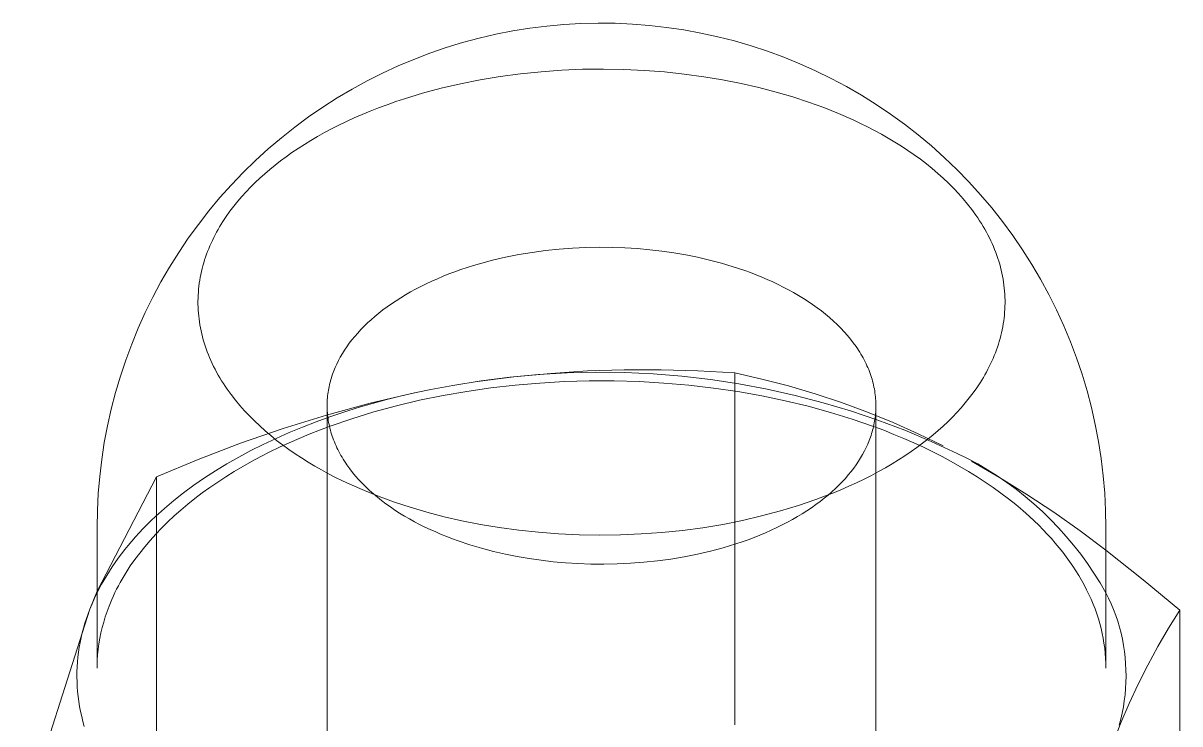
# Model space of a CAD drawing. Header units: inches. Extents: x -14 to 184, y -4 to 134.
# Drawn here: x 109.718 to 110.282, y 57.518 to 57.859 of the extents above; entities that cross this region are included whole.
import ezdxf

# ---------------------------------------------------------------- set-up
doc = ezdxf.new("R2010")
doc.units = ezdxf.units.IN
doc.layers.add('ZANO_R', color=7, linetype='Continuous', lineweight=0)

msp = doc.modelspace()

# ---------------------------------------------------------------- linework, layer by layer
at = {"layer": 'ZANO_R'}
for p, q in [((109.95671, 57.85566), (109.96498, 57.85699)), ((109.96498, 57.85699), (109.97329, 57.85804)), ((109.97329, 57.85804), (109.98163, 57.85881)), ((109.98163, 57.85881), (109.99, 57.85929)), ((109.99, 57.85929), (109.99837, 57.85949)), ((109.99837, 57.85949), (110.00675, 57.85941)), ((110.00675, 57.85941), (110.01512, 57.85903)), ((110.01512, 57.85903), (110.02347, 57.85838)), ((110.02347, 57.85838), (110.03179, 57.85744)), ((110.03179, 57.85744), (110.04015, 57.8562)), ((109.93224, 57.84998), (109.94033, 57.85215)), ((109.94033, 57.85215), (109.94849, 57.85404)), ((109.94849, 57.85404), (109.95671, 57.85566)), ((110.04015, 57.8562), (110.04845, 57.85468)), ((110.04845, 57.85468), (110.0567, 57.85288)), ((110.0567, 57.85288), (110.06488, 57.85079)), ((109.9163, 57.84482), (109.92423, 57.84754)), ((109.92423, 57.84754), (109.93224, 57.84998)), ((110.06488, 57.85079), (110.07299, 57.84843)), ((110.07299, 57.84843), (110.08101, 57.84579)), ((110.08101, 57.84579), (110.08893, 57.84287)), ((109.90075, 57.83859), (109.90847, 57.84184)), ((109.90847, 57.84184), (109.9163, 57.84482)), ((110.08893, 57.84287), (110.09675, 57.83969)), ((110.09675, 57.83969), (110.10446, 57.83623)), ((109.88566, 57.83131), (109.89314, 57.83508)), ((109.89314, 57.83508), (109.90075, 57.83859)), ((109.96056, 57.83478), (109.95064, 57.83346)), ((109.97059, 57.83581), (109.96056, 57.83478)), ((109.98069, 57.83654), (109.97059, 57.83581)), ((109.99081, 57.83697), (109.98069, 57.83654)), ((110.00092, 57.83709), (109.99081, 57.83697)), ((110.01097, 57.83691), (110.00092, 57.83709)), ((110.02092, 57.83645), (110.01097, 57.83691)), ((110.03075, 57.8357), (110.02092, 57.83645)), ((110.0404, 57.83467), (110.03075, 57.8357)), ((110.04987, 57.83338), (110.0404, 57.83467)), ((110.10446, 57.83623), (110.11204, 57.83252)), ((109.87831, 57.82729), (109.88566, 57.83131)), ((109.93126, 57.82993), (109.92188, 57.82775)), ((109.94085, 57.83184), (109.93126, 57.82993)), ((109.95064, 57.83346), (109.94085, 57.83184)), ((110.0591, 57.83185), (110.04987, 57.83338)), ((110.06808, 57.83008), (110.0591, 57.83185)), ((110.07679, 57.82809), (110.06808, 57.83008)), ((110.11204, 57.83252), (110.11949, 57.82855)), ((110.11949, 57.82855), (110.1268, 57.82432)), ((109.86404, 57.81852), (109.8711, 57.82303)), ((109.8711, 57.82303), (109.87831, 57.82729)), ((109.91276, 57.82531), (109.90392, 57.82263)), ((109.92188, 57.82775), (109.91276, 57.82531)), ((110.08519, 57.8259), (110.07679, 57.82809)), ((110.09329, 57.82352), (110.08519, 57.8259)), ((110.10106, 57.82098), (110.09329, 57.82352)), ((110.1268, 57.82432), (110.13396, 57.81985)), ((109.85714, 57.81377), (109.86404, 57.81852)), ((109.89126, 57.81817), (109.88721, 57.81658)), ((109.89539, 57.81971), (109.89126, 57.81817)), ((109.89962, 57.8212), (109.89539, 57.81971)), ((109.90392, 57.82263), (109.89962, 57.8212)), ((110.10849, 57.81828), (110.10106, 57.82098)), ((110.1157, 57.81539), (110.10849, 57.81828)), ((110.13396, 57.81985), (110.14097, 57.81513)), ((109.8504, 57.80879), (109.85714, 57.81377)), ((109.87561, 57.81152), (109.87194, 57.80974)), ((109.87938, 57.81325), (109.87561, 57.81152)), ((109.88325, 57.81494), (109.87938, 57.81325)), ((109.88721, 57.81658), (109.88325, 57.81494)), ((110.12281, 57.81227), (110.1157, 57.81539)), ((110.12631, 57.81062), (110.12281, 57.81227)), ((110.14097, 57.81513), (110.1478, 57.81017)), ((109.84384, 57.80358), (109.8504, 57.80879)), ((109.86488, 57.80608), (109.8615, 57.80419)), ((109.86836, 57.80793), (109.86488, 57.80608)), ((109.87194, 57.80974), (109.86836, 57.80793)), ((110.12977, 57.8089), (110.12631, 57.81062)), ((110.13319, 57.80713), (110.12977, 57.8089)), ((110.13657, 57.8053), (110.13319, 57.80713)), ((110.1478, 57.81017), (110.15447, 57.80499)), ((109.83746, 57.79816), (109.84384, 57.80358)), ((109.85506, 57.80033), (109.85199, 57.79835)), ((109.85823, 57.80228), (109.85506, 57.80033)), ((109.8615, 57.80419), (109.85823, 57.80228)), ((110.13989, 57.80341), (110.13657, 57.8053)), ((110.14315, 57.80146), (110.13989, 57.80341)), ((110.14636, 57.79945), (110.14315, 57.80146)), ((110.15447, 57.80499), (110.16095, 57.79958)), ((109.83126, 57.79252), (109.83746, 57.79816)), ((109.84902, 57.79635), (109.84616, 57.79433)), ((109.85199, 57.79835), (109.84902, 57.79635)), ((110.1495, 57.79739), (110.14636, 57.79945)), ((110.15257, 57.79526), (110.1495, 57.79739)), ((110.15557, 57.79309), (110.15257, 57.79526)), ((110.16095, 57.79958), (110.16724, 57.79395)), ((109.82527, 57.78667), (109.83126, 57.79252)), ((109.84075, 57.79023), (109.8382, 57.78815)), ((109.8434, 57.79229), (109.84075, 57.79023)), ((109.84616, 57.79433), (109.8434, 57.79229)), ((110.1585, 57.79085), (110.15557, 57.79309)), ((110.16134, 57.78857), (110.1585, 57.79085)), ((110.16724, 57.79395), (110.17333, 57.7881)), ((109.81947, 57.78062), (109.82527, 57.78667)), ((109.83338, 57.78394), (109.83108, 57.78177)), ((109.83575, 57.78606), (109.83338, 57.78394)), ((109.8382, 57.78815), (109.83575, 57.78606)), ((110.16409, 57.78623), (110.16134, 57.78857)), ((110.16676, 57.78384), (110.16409, 57.78623)), ((110.16934, 57.7814), (110.16676, 57.78384)), ((110.17333, 57.7881), (110.17922, 57.78205)), ((109.81388, 57.77438), (109.81947, 57.78062)), ((109.82884, 57.77955), (109.82667, 57.77729)), ((109.83108, 57.78177), (109.82884, 57.77955)), ((110.17182, 57.77892), (110.16934, 57.7814)), ((110.1742, 57.77639), (110.17182, 57.77892)), ((110.17922, 57.78205), (110.1849, 57.7758)), ((109.80851, 57.76795), (109.81388, 57.77438)), ((109.82255, 57.77261), (109.82061, 57.77021)), ((109.82457, 57.77497), (109.82255, 57.77261)), ((109.82667, 57.77729), (109.82457, 57.77497)), ((110.17647, 57.77382), (110.1742, 57.77639)), ((110.17864, 57.7712), (110.17647, 57.77382)), ((110.1849, 57.7758), (110.19037, 57.76937)), ((109.80337, 57.76134), (109.80851, 57.76795)), ((109.81875, 57.76776), (109.81698, 57.76527)), ((109.82061, 57.77021), (109.81875, 57.76776)), ((110.1807, 57.76855), (110.17864, 57.7712)), ((110.18264, 57.76586), (110.1807, 57.76855)), ((110.19037, 57.76937), (110.1956, 57.76274)), ((109.79844, 57.75456), (109.80337, 57.76134)), ((109.81531, 57.76273), (109.81373, 57.76016)), ((109.81698, 57.76527), (109.81531, 57.76273)), ((110.18357, 57.7645), (110.18264, 57.76586)), ((110.18447, 57.76314), (110.18357, 57.7645)), ((110.18534, 57.76176), (110.18447, 57.76314)), ((110.18618, 57.76038), (110.18534, 57.76176)), ((110.1956, 57.76274), (110.20061, 57.75594)), ((109.81154, 57.75623), (109.81086, 57.7549)), ((109.81224, 57.75755), (109.81154, 57.75623)), ((109.81297, 57.75886), (109.81224, 57.75755)), ((109.81373, 57.76016), (109.81297, 57.75886)), ((110.18699, 57.75899), (110.18618, 57.76038)), ((110.18777, 57.75759), (110.18699, 57.75899)), ((110.18851, 57.75619), (110.18777, 57.75759)), ((110.18923, 57.75478), (110.18851, 57.75619)), ((110.20061, 57.75594), (110.20538, 57.74898)), ((109.79376, 57.74762), (109.79844, 57.75456)), ((109.80841, 57.7495), (109.80787, 57.74813)), ((109.80898, 57.75086), (109.80841, 57.7495)), ((109.80958, 57.75222), (109.80898, 57.75086)), ((109.81021, 57.75356), (109.80958, 57.75222)), ((109.81086, 57.7549), (109.81021, 57.75356)), ((109.97934, 57.74926), (109.98589, 57.74976)), ((109.98589, 57.74976), (109.99241, 57.75006)), ((109.99241, 57.75006), (109.99885, 57.75019)), ((109.99885, 57.75019), (110.00522, 57.75013)), ((110.00522, 57.75013), (110.01148, 57.7499)), ((110.01148, 57.7499), (110.01762, 57.74952)), ((110.01762, 57.74952), (110.02362, 57.74898)), ((110.18992, 57.75337), (110.18923, 57.75478)), ((110.19057, 57.75195), (110.18992, 57.75337)), ((110.1912, 57.75052), (110.19057, 57.75195)), ((110.19179, 57.74909), (110.1912, 57.75052)), ((109.78931, 57.74052), (109.79376, 57.74762)), ((109.80641, 57.74398), (109.80598, 57.74258)), ((109.80687, 57.74537), (109.80641, 57.74398)), ((109.80735, 57.74676), (109.80687, 57.74537)), ((109.80787, 57.74813), (109.80735, 57.74676)), ((109.94058, 57.74215), (109.94684, 57.74383)), ((109.94684, 57.74383), (109.95322, 57.74531)), ((109.95322, 57.74531), (109.95968, 57.7466)), ((109.95968, 57.7466), (109.96621, 57.74768)), ((109.96621, 57.74768), (109.97277, 57.74857)), ((109.97277, 57.74857), (109.97934, 57.74926)), ((110.02362, 57.74898), (110.02947, 57.74829)), ((110.02947, 57.74829), (110.03526, 57.74746)), ((110.03526, 57.74746), (110.04109, 57.74646)), ((110.04109, 57.74646), (110.04692, 57.74529)), ((110.04692, 57.74529), (110.05274, 57.74394)), ((110.05274, 57.74394), (110.05853, 57.74241)), ((110.19235, 57.74766), (110.19179, 57.74909)), ((110.19287, 57.74622), (110.19235, 57.74766)), ((110.19337, 57.74477), (110.19287, 57.74622)), ((110.19383, 57.74333), (110.19337, 57.74477)), ((110.20538, 57.74898), (110.20991, 57.74185)), ((109.78511, 57.73327), (109.78931, 57.74052)), ((109.80487, 57.73835), (109.80456, 57.73693)), ((109.80521, 57.73977), (109.80487, 57.73835)), ((109.80558, 57.74118), (109.80521, 57.73977)), ((109.80598, 57.74258), (109.80558, 57.74118)), ((109.92561, 57.73715), (109.92851, 57.73824)), ((109.92851, 57.73824), (109.93147, 57.73928)), ((109.93147, 57.73928), (109.93446, 57.74029)), ((109.93446, 57.74029), (109.9375, 57.74124)), ((109.9375, 57.74124), (109.94058, 57.74215)), ((110.05853, 57.74241), (110.06426, 57.7407)), ((110.06426, 57.7407), (110.06992, 57.73881)), ((110.06992, 57.73881), (110.07271, 57.7378)), ((110.19426, 57.74188), (110.19383, 57.74333)), ((110.19466, 57.74043), (110.19426, 57.74188)), ((110.19502, 57.73897), (110.19466, 57.74043)), ((110.19535, 57.73751), (110.19502, 57.73897)), ((110.20991, 57.74185), (110.21419, 57.73458)), ((109.78115, 57.72589), (109.78511, 57.73327)), ((109.80381, 57.73264), (109.80363, 57.7312)), ((109.80403, 57.73408), (109.80381, 57.73264)), ((109.80428, 57.73551), (109.80403, 57.73408)), ((109.80456, 57.73693), (109.80428, 57.73551)), ((109.91452, 57.73237), (109.91721, 57.73363)), ((109.91721, 57.73363), (109.91995, 57.73484)), ((109.91995, 57.73484), (109.92275, 57.73601)), ((109.92275, 57.73601), (109.92561, 57.73715)), ((110.07271, 57.7378), (110.07547, 57.73674)), ((110.07547, 57.73674), (110.0782, 57.73564)), ((110.0782, 57.73564), (110.08089, 57.73449)), ((110.08089, 57.73449), (110.08354, 57.7333)), ((110.08354, 57.7333), (110.08615, 57.73206)), ((110.19565, 57.73606), (110.19535, 57.73751)), ((110.19592, 57.7346), (110.19565, 57.73606)), ((110.19615, 57.73314), (110.19592, 57.7346)), ((110.19635, 57.73167), (110.19615, 57.73314)), ((110.21419, 57.73458), (110.21822, 57.72716)), ((109.80326, 57.72686), (109.8032, 57.72541)), ((109.80335, 57.72831), (109.80326, 57.72686)), ((109.80347, 57.72976), (109.80335, 57.72831)), ((109.80363, 57.7312), (109.80347, 57.72976)), ((109.90206, 57.72557), (109.90441, 57.727)), ((109.90441, 57.727), (109.90684, 57.72839)), ((109.90684, 57.72839), (109.90934, 57.72975)), ((109.90934, 57.72975), (109.9119, 57.73108)), ((109.9119, 57.73108), (109.91452, 57.73237)), ((110.08615, 57.73206), (110.08872, 57.73078)), ((110.08872, 57.73078), (110.09124, 57.72946)), ((110.09124, 57.72946), (110.09371, 57.7281)), ((110.09371, 57.7281), (110.09612, 57.7267)), ((110.19652, 57.73021), (110.19635, 57.73167)), ((110.19665, 57.72875), (110.19652, 57.73021)), ((110.19675, 57.72729), (110.19665, 57.72875)), ((110.19682, 57.72583), (110.19675, 57.72729)), ((110.21822, 57.72716), (110.222, 57.7196)), ((109.77745, 57.71837), (109.78115, 57.72589)), ((109.8032, 57.72541), (109.80317, 57.72396)), ((109.80317, 57.72396), (109.80317, 57.7225)), ((109.80317, 57.7225), (109.80321, 57.72104)), ((109.89542, 57.72113), (109.89756, 57.72264)), ((109.89756, 57.72264), (109.89977, 57.72412)), ((109.89977, 57.72412), (109.90206, 57.72557)), ((110.09612, 57.7267), (110.09848, 57.72526)), ((110.09848, 57.72526), (110.10078, 57.72378)), ((110.10078, 57.72378), (110.10302, 57.72226)), ((110.10302, 57.72226), (110.10519, 57.72071)), ((110.19678, 57.72001), (110.19684, 57.72146)), ((110.19686, 57.72437), (110.19682, 57.72583)), ((110.19684, 57.72146), (110.19686, 57.72292)), ((110.19686, 57.72292), (110.19686, 57.72437)), ((109.77401, 57.71073), (109.77745, 57.71837)), ((109.80321, 57.72104), (109.80328, 57.71958)), ((109.80328, 57.71958), (109.80338, 57.71812)), ((109.80338, 57.71812), (109.80352, 57.71666)), ((109.80352, 57.71666), (109.80368, 57.7152)), ((109.88762, 57.71487), (109.88945, 57.71647)), ((109.88945, 57.71647), (109.89136, 57.71804)), ((109.89136, 57.71804), (109.89335, 57.7196)), ((109.89335, 57.7196), (109.89542, 57.72113)), ((110.10519, 57.72071), (110.10729, 57.71913)), ((110.10729, 57.71913), (110.10933, 57.71751)), ((110.10933, 57.71751), (110.11129, 57.71587)), ((110.11129, 57.71587), (110.11318, 57.71419)), ((110.19622, 57.71423), (110.19641, 57.71567)), ((110.19641, 57.71567), (110.19656, 57.71712)), ((110.19656, 57.71712), (110.19669, 57.71856)), ((110.19669, 57.71856), (110.19678, 57.72001)), ((110.222, 57.7196), (110.22551, 57.71192)), ((109.77083, 57.70298), (109.77401, 57.71073)), ((109.80368, 57.7152), (109.80388, 57.71374)), ((109.80388, 57.71374), (109.80412, 57.71228)), ((109.80412, 57.71228), (109.80438, 57.71082)), ((109.80438, 57.71082), (109.80468, 57.70936)), ((109.88107, 57.70835), (109.88258, 57.71)), ((109.88258, 57.71), (109.88418, 57.71164)), ((109.88418, 57.71164), (109.88586, 57.71326)), ((109.88586, 57.71326), (109.88762, 57.71487)), ((110.11318, 57.71419), (110.11499, 57.71248)), ((110.11499, 57.71248), (110.11672, 57.71075)), ((110.11672, 57.71075), (110.11838, 57.709)), ((110.19516, 57.70852), (110.19547, 57.70994)), ((110.19547, 57.70994), (110.19575, 57.71137)), ((110.19575, 57.71137), (110.196, 57.7128)), ((110.196, 57.7128), (110.19622, 57.71423)), ((110.22551, 57.71192), (110.22876, 57.70413)), ((109.80468, 57.70936), (109.80501, 57.7079)), ((109.80501, 57.7079), (109.80538, 57.70645)), ((109.80538, 57.70645), (109.80577, 57.705)), ((109.80577, 57.705), (109.8062, 57.70355)), ((109.87698, 57.70334), (109.87826, 57.70502)), ((109.87826, 57.70502), (109.87962, 57.70669)), ((109.87962, 57.70669), (109.88107, 57.70835)), ((110.11838, 57.709), (110.11996, 57.70722)), ((110.11996, 57.70722), (110.12145, 57.70542)), ((110.12145, 57.70542), (110.12286, 57.70361)), ((110.19362, 57.70289), (110.19405, 57.70429)), ((110.19405, 57.70429), (110.19445, 57.7057)), ((110.19445, 57.7057), (110.19482, 57.70711)), ((110.19482, 57.70711), (110.19516, 57.70852)), ((109.76793, 57.69517), (109.77083, 57.70298)), ((109.8062, 57.70355), (109.80667, 57.7021)), ((109.80667, 57.7021), (109.80716, 57.70066)), ((109.80716, 57.70066), (109.80769, 57.69922)), ((109.80769, 57.69922), (109.80825, 57.69778)), ((109.87359, 57.6983), (109.87464, 57.69998)), ((109.87464, 57.69998), (109.87577, 57.70167)), ((109.87577, 57.70167), (109.87698, 57.70334)), ((110.12286, 57.70361), (110.12419, 57.70177)), ((110.12419, 57.70177), (110.12482, 57.70085)), ((110.12482, 57.70085), (110.12543, 57.69992)), ((110.12543, 57.69992), (110.12602, 57.699)), ((110.12602, 57.699), (110.12658, 57.69806)), ((110.19162, 57.69737), (110.19216, 57.69874)), ((110.19216, 57.69874), (110.19268, 57.70012)), ((110.19268, 57.70012), (110.19317, 57.7015)), ((110.19317, 57.7015), (110.19362, 57.70289)), ((110.22876, 57.70413), (110.23173, 57.69623)), ((109.76529, 57.68727), (109.76793, 57.69517)), ((109.80825, 57.69778), (109.80884, 57.69635)), ((109.80884, 57.69635), (109.80946, 57.69493)), ((109.80946, 57.69493), (109.81012, 57.69351)), ((109.81012, 57.69351), (109.8108, 57.69209)), ((109.87013, 57.69158), (109.87088, 57.69325)), ((109.87088, 57.69325), (109.87171, 57.69493)), ((109.87171, 57.69493), (109.87261, 57.69662)), ((109.87261, 57.69662), (109.87359, 57.6983)), ((110.12658, 57.69806), (110.12713, 57.69713)), ((110.12713, 57.69713), (110.12765, 57.69619)), ((110.12765, 57.69619), (110.12816, 57.69525)), ((110.12816, 57.69525), (110.12864, 57.69431)), ((110.12864, 57.69431), (110.1291, 57.69337)), ((110.1291, 57.69337), (110.12953, 57.69242)), ((110.18917, 57.69197), (110.18983, 57.69331)), ((110.18983, 57.69331), (110.19045, 57.69466)), ((110.19045, 57.69466), (110.19105, 57.69601)), ((110.19105, 57.69601), (110.19162, 57.69737)), ((110.23173, 57.69623), (110.23444, 57.68823)), ((109.8108, 57.69209), (109.81152, 57.69068)), ((109.81152, 57.69068), (109.81227, 57.68928)), ((109.81227, 57.68928), (109.81305, 57.68788)), ((109.81305, 57.68788), (109.81386, 57.6865)), ((109.86826, 57.68653), (109.86853, 57.68739)), ((109.86853, 57.68739), (109.86882, 57.68823)), ((109.86882, 57.68823), (109.86912, 57.68908)), ((109.86912, 57.68908), (109.86944, 57.68991)), ((109.86944, 57.68991), (109.87013, 57.69158)), ((109.95529, 57.68686), (109.96925, 57.68815)), ((109.97523, 57.68869), (109.95733, 57.68698)), ((109.96925, 57.68815), (109.98325, 57.68896)), ((109.99317, 57.68984), (109.97523, 57.68869)), ((109.98325, 57.68896), (109.99727, 57.68929)), ((110.01114, 57.69043), (109.99317, 57.68984)), ((109.99727, 57.68929), (110.01129, 57.68912)), ((110.02912, 57.69047), (110.01114, 57.69043)), ((110.01129, 57.68912), (110.02529, 57.68846)), ((110.02529, 57.68846), (110.03927, 57.68732)), ((110.04709, 57.68994), (110.02912, 57.69047)), ((110.03927, 57.68732), (110.0532, 57.68569)), ((110.06504, 57.68887), (110.04709, 57.68994)), ((110.06504, 57.68887), (110.06504, 57.51725)), ((110.07822, 57.68592), (110.06504, 57.68887)), ((110.12953, 57.69242), (110.12995, 57.69148)), ((110.12995, 57.69148), (110.13035, 57.69053)), ((110.13035, 57.69053), (110.13072, 57.68958)), ((110.13072, 57.68958), (110.13107, 57.68864)), ((110.13107, 57.68864), (110.1314, 57.68769)), ((110.1314, 57.68769), (110.13171, 57.68674)), ((110.18631, 57.68671), (110.18706, 57.68802)), ((110.18706, 57.68802), (110.18779, 57.68933)), ((110.18779, 57.68933), (110.18849, 57.69065)), ((110.18849, 57.69065), (110.18917, 57.69197)), ((110.23444, 57.68823), (110.23687, 57.68014)), ((109.76293, 57.67928), (109.76529, 57.68727)), ((109.81386, 57.6865), (109.8147, 57.68511)), ((109.8147, 57.68511), (109.81557, 57.68374)), ((109.81557, 57.68374), (109.81646, 57.68237)), ((109.81646, 57.68237), (109.81739, 57.68102)), ((109.86695, 57.68131), (109.86713, 57.68219)), ((109.86713, 57.68219), (109.86732, 57.68307)), ((109.86732, 57.68307), (109.86753, 57.68394)), ((109.86753, 57.68394), (109.86776, 57.68481)), ((109.86776, 57.68481), (109.868, 57.68567)), ((109.868, 57.68567), (109.86826, 57.68653)), ((109.91677, 57.68082), (109.92397, 57.68218)), ((109.92755, 57.68281), (109.92397, 57.68218)), ((109.92755, 57.68281), (109.94139, 57.68507)), ((109.95733, 57.68698), (109.93949, 57.68472)), ((109.94139, 57.68507), (109.95529, 57.68686)), ((109.95795, 57.68295), (109.94608, 57.6816)), ((109.96991, 57.68397), (109.95795, 57.68295)), ((109.98196, 57.68465), (109.96991, 57.68397)), ((109.99405, 57.68499), (109.98196, 57.68465)), ((110.00619, 57.68499), (109.99405, 57.68499)), ((110.01833, 57.68464), (110.00619, 57.68499)), ((110.03046, 57.68395), (110.01833, 57.68464)), ((110.04255, 57.68291), (110.03046, 57.68395)), ((110.05459, 57.68152), (110.04255, 57.68291)), ((110.0532, 57.68569), (110.06706, 57.68358)), ((110.06706, 57.68358), (110.08083, 57.68098)), ((110.09129, 57.68254), (110.07822, 57.68592)), ((110.10424, 57.67872), (110.09129, 57.68254)), ((110.13171, 57.68674), (110.132, 57.68579)), ((110.132, 57.68579), (110.13227, 57.68484)), ((110.13227, 57.68484), (110.13251, 57.6839)), ((110.13251, 57.6839), (110.13274, 57.68295)), ((110.13274, 57.68295), (110.13294, 57.682)), ((110.13294, 57.682), (110.13313, 57.68106)), ((110.18305, 57.68161), (110.18473, 57.68414)), ((110.18473, 57.68414), (110.18631, 57.68671)), ((109.76083, 57.67121), (109.76293, 57.67928)), ((109.81739, 57.68102), (109.81934, 57.67833)), ((109.81934, 57.67833), (109.8214, 57.67567)), ((109.86626, 57.67591), (109.86633, 57.67682)), ((109.86633, 57.67682), (109.86642, 57.67772)), ((109.86642, 57.67772), (109.86653, 57.67863)), ((109.86653, 57.67863), (109.86665, 57.67952)), ((109.86665, 57.67952), (109.86679, 57.68042)), ((109.86679, 57.68042), (109.86695, 57.68131)), ((109.90872, 57.6792), (109.88722, 57.6741)), ((109.89532, 57.67592), (109.90243, 57.67769)), ((109.90243, 57.67769), (109.90958, 57.67932)), ((109.90958, 57.67932), (109.91677, 57.68082)), ((109.92274, 57.6779), (109.9113, 57.67556)), ((109.93434, 57.67991), (109.92274, 57.6779)), ((109.94608, 57.6816), (109.93434, 57.67991)), ((110.06648, 57.6798), (110.05459, 57.68152)), ((110.07816, 57.67774), (110.06648, 57.6798)), ((110.08961, 57.67536), (110.07816, 57.67774)), ((110.08083, 57.68098), (110.09451, 57.67791)), ((110.09451, 57.67791), (110.10808, 57.67436)), ((110.11705, 57.67447), (110.10424, 57.67872)), ((110.13313, 57.68106), (110.13329, 57.68012)), ((110.13329, 57.68012), (110.13343, 57.67918)), ((110.13343, 57.67918), (110.13356, 57.67824)), ((110.13356, 57.67824), (110.13366, 57.6773)), ((110.13366, 57.6773), (110.13374, 57.67636)), ((110.13374, 57.67636), (110.1338, 57.67543)), ((110.17748, 57.67426), (110.17942, 57.67667)), ((110.17942, 57.67667), (110.18128, 57.67912)), ((110.18128, 57.67912), (110.18305, 57.68161)), ((110.23687, 57.68014), (110.23901, 57.67198)), ((109.75901, 57.66308), (109.76083, 57.67121)), ((109.8214, 57.67567), (109.82356, 57.67306)), ((109.82356, 57.67306), (109.82584, 57.67049)), ((109.82584, 57.67049), (109.82822, 57.66796)), ((109.88722, 57.6741), (109.86591, 57.66829)), ((109.86616, 57.67316), (109.86617, 57.67408)), ((109.86616, 57.67223), (109.86616, 57.67316)), ((109.86616, 57.34648), (109.86616, 57.67223)), ((109.86619, 57.67131), (109.86616, 57.67223)), ((109.86617, 57.67408), (109.86621, 57.675)), ((109.86623, 57.67038), (109.86619, 57.67131)), ((109.86621, 57.675), (109.86626, 57.67591)), ((109.86629, 57.66945), (109.86623, 57.67038)), ((109.87435, 57.66981), (109.88127, 57.67199)), ((109.88127, 57.67199), (109.88826, 57.67402)), ((109.88826, 57.67402), (109.89532, 57.67592)), ((109.90006, 57.67288), (109.88902, 57.66989)), ((109.9113, 57.67556), (109.90006, 57.67288)), ((110.1008, 57.67267), (110.08961, 57.67536)), ((110.11173, 57.66967), (110.1008, 57.67267)), ((110.10808, 57.67436), (110.12151, 57.67034)), ((110.12972, 57.66979), (110.11705, 57.67447)), ((110.13383, 57.67081), (110.13377, 57.6699)), ((110.1338, 57.67543), (110.13385, 57.6745)), ((110.13386, 57.67173), (110.13383, 57.67081)), ((110.13385, 57.6745), (110.13387, 57.67358)), ((110.13387, 57.67265), (110.13386, 57.67173)), ((110.13387, 57.67358), (110.13387, 57.67265)), ((110.17337, 57.66959), (110.17546, 57.6719)), ((110.17546, 57.6719), (110.17748, 57.67426)), ((110.23901, 57.67198), (110.24088, 57.66374)), ((109.82822, 57.66796), (109.83069, 57.66547)), ((109.83069, 57.66547), (109.83327, 57.66303)), ((109.86591, 57.66829), (109.8448, 57.66178)), ((109.85415, 57.6625), (109.86078, 57.66507)), ((109.86078, 57.66507), (109.86751, 57.66751)), ((109.86637, 57.66851), (109.86629, 57.66945)), ((109.86648, 57.66757), (109.86637, 57.66851)), ((109.8666, 57.66663), (109.86648, 57.66757)), ((109.86674, 57.66569), (109.8666, 57.66663)), ((109.86691, 57.66475), (109.86674, 57.66569)), ((109.86709, 57.66381), (109.86691, 57.66475)), ((109.86751, 57.66751), (109.87435, 57.66981)), ((109.87822, 57.66657), (109.86767, 57.66293)), ((109.88902, 57.66989), (109.87822, 57.66657)), ((110.12236, 57.66638), (110.11173, 57.66967)), ((110.12151, 57.67034), (110.1348, 57.66586)), ((110.13269, 57.66279), (110.12236, 57.66638)), ((110.14222, 57.6647), (110.12972, 57.66979)), ((110.13324, 57.66539), (110.13308, 57.6645)), ((110.13338, 57.66629), (110.13324, 57.66539)), ((110.13351, 57.66718), (110.13338, 57.66629)), ((110.13361, 57.66809), (110.13351, 57.66718)), ((110.1337, 57.66899), (110.13361, 57.66809)), ((110.13377, 57.6699), (110.1337, 57.66899)), ((110.13387, 57.6699), (110.13387, 57.34648)), ((110.1348, 57.66586), (110.14792, 57.66091)), ((110.16665, 57.66293), (110.16896, 57.6651)), ((110.16896, 57.6651), (110.1712, 57.66732)), ((110.1712, 57.66732), (110.17337, 57.66959)), ((109.75747, 57.6549), (109.75901, 57.66308)), ((109.8448, 57.66178), (109.82391, 57.65459)), ((109.83327, 57.66303), (109.83594, 57.66065)), ((109.83594, 57.66065), (109.8387, 57.65831)), ((109.84127, 57.65699), (109.84764, 57.65981)), ((109.84764, 57.65981), (109.85415, 57.6625)), ((109.86252, 57.661), (109.85746, 57.659)), ((109.86767, 57.66293), (109.86252, 57.661)), ((109.86729, 57.66286), (109.86709, 57.66381)), ((109.86752, 57.66191), (109.86729, 57.66286)), ((109.86776, 57.66097), (109.86752, 57.66191)), ((109.86803, 57.66002), (109.86776, 57.66097)), ((109.86832, 57.65907), (109.86803, 57.66002)), ((109.86863, 57.65812), (109.86832, 57.65907)), ((110.13178, 57.65928), (110.1315, 57.65842)), ((110.13203, 57.66014), (110.13178, 57.65928)), ((110.13228, 57.661), (110.13203, 57.66014)), ((110.1325, 57.66187), (110.13228, 57.661)), ((110.13271, 57.66274), (110.1325, 57.66187)), ((110.13774, 57.6609), (110.13269, 57.66279)), ((110.13291, 57.66362), (110.13271, 57.66274)), ((110.13308, 57.6645), (110.13291, 57.66362)), ((110.1427, 57.65893), (110.13774, 57.6609)), ((110.15455, 57.65919), (110.14222, 57.6647)), ((110.14792, 57.66091), (110.16086, 57.65552)), ((110.16669, 57.65327), (110.15455, 57.65919)), ((110.16184, 57.65872), (110.16429, 57.66081)), ((110.16429, 57.66081), (110.16665, 57.66293)), ((110.24088, 57.66374), (110.24247, 57.65545)), ((109.75621, 57.64666), (109.75747, 57.6549)), ((109.82391, 57.65459), (109.80327, 57.64671)), ((109.82895, 57.65099), (109.83503, 57.65405)), ((109.83503, 57.65405), (109.84127, 57.65699)), ((109.8387, 57.65831), (109.84154, 57.65602)), ((109.84154, 57.65602), (109.84446, 57.65379)), ((109.84767, 57.65481), (109.84293, 57.65262)), ((109.84446, 57.65379), (109.84746, 57.65161)), ((109.85251, 57.65694), (109.84767, 57.65481)), ((109.85746, 57.659), (109.85251, 57.65694)), ((109.86896, 57.65717), (109.86863, 57.65812)), ((109.86931, 57.65623), (109.86896, 57.65717)), ((109.86969, 57.65528), (109.86931, 57.65623)), ((109.87008, 57.65433), (109.86969, 57.65528)), ((109.8705, 57.65339), (109.87008, 57.65433)), ((110.12991, 57.65423), (110.12915, 57.65255)), ((110.13059, 57.6559), (110.12991, 57.65423)), ((110.13091, 57.65673), (110.13059, 57.6559)), ((110.13122, 57.65758), (110.13091, 57.65673)), ((110.1315, 57.65842), (110.13122, 57.65758)), ((110.14757, 57.65689), (110.1427, 57.65893)), ((110.15236, 57.65479), (110.14757, 57.65689)), ((110.15706, 57.65262), (110.15236, 57.65479)), ((110.15387, 57.65254), (110.15663, 57.65459)), ((110.15663, 57.65459), (110.15929, 57.65665)), ((110.15929, 57.65665), (110.16184, 57.65872)), ((110.16086, 57.65552), (110.1736, 57.64967)), ((110.24247, 57.65545), (110.24377, 57.64711)), ((109.81727, 57.64454), (109.82303, 57.64782)), ((109.82303, 57.64782), (109.82895, 57.65099)), ((109.83377, 57.64806), (109.82935, 57.64569)), ((109.83829, 57.65037), (109.83377, 57.64806)), ((109.84293, 57.65262), (109.83829, 57.65037)), ((109.84746, 57.65161), (109.85053, 57.64949)), ((109.85053, 57.64949), (109.85367, 57.64742)), ((109.87094, 57.65244), (109.8705, 57.65339)), ((109.8714, 57.6515), (109.87094, 57.65244)), ((109.87188, 57.65056), (109.8714, 57.6515)), ((109.87238, 57.64962), (109.87188, 57.65056)), ((109.8729, 57.64868), (109.87238, 57.64962)), ((109.87345, 57.64775), (109.8729, 57.64868)), ((110.12742, 57.64919), (110.12644, 57.64751)), ((110.12832, 57.65088), (110.12742, 57.64919)), ((110.12915, 57.65255), (110.12832, 57.65088)), ((110.14498, 57.64655), (110.14805, 57.64852)), ((110.14805, 57.64852), (110.15101, 57.65052)), ((110.15101, 57.65052), (110.15387, 57.65254)), ((110.16166, 57.65039), (110.15706, 57.65262)), ((110.16617, 57.64809), (110.16166, 57.65039)), ((110.17058, 57.64572), (110.16617, 57.64809)), ((110.1736, 57.64967), (110.17861, 57.64716)), ((109.75522, 57.63839), (109.75621, 57.64666)), ((109.80327, 57.64671), (109.78289, 57.63817)), ((109.8117, 57.64115), (109.81727, 57.64454)), ((109.82505, 57.64326), (109.82086, 57.64078)), ((109.82935, 57.64569), (109.82505, 57.64326)), ((109.85367, 57.64742), (109.85688, 57.64542)), ((109.85688, 57.64542), (109.86014, 57.64347)), ((109.86014, 57.64347), (109.86347, 57.64158)), ((109.87402, 57.64681), (109.87345, 57.64775)), ((109.87461, 57.64589), (109.87402, 57.64681)), ((109.87522, 57.64496), (109.87461, 57.64589)), ((109.87585, 57.64404), (109.87522, 57.64496)), ((109.87717, 57.6422), (109.87585, 57.64404)), ((109.87858, 57.64039), (109.87717, 57.6422)), ((110.12305, 57.64246), (110.12177, 57.64079)), ((110.12426, 57.64414), (110.12305, 57.64246)), ((110.12539, 57.64583), (110.12426, 57.64414)), ((110.12644, 57.64751), (110.12539, 57.64583)), ((110.13515, 57.6408), (110.13853, 57.64268)), ((110.13853, 57.64268), (110.14181, 57.6446)), ((110.14181, 57.6446), (110.14498, 57.64655)), ((110.1749, 57.6433), (110.17058, 57.64572)), ((110.17911, 57.64081), (110.1749, 57.6433)), ((110.17861, 57.64716), (110.18354, 57.64448)), ((110.19413, 57.63796), (110.18052, 57.6459)), ((110.18354, 57.64448), (110.18837, 57.64163)), ((110.24377, 57.64711), (110.24478, 57.63872)), ((109.78289, 57.63817), (109.75395, 57.58251)), ((109.75452, 57.63009), (109.75522, 57.63839)), ((109.78289, 57.46655), (109.78289, 57.63817)), ((109.80113, 57.63408), (109.80632, 57.63766)), ((109.80632, 57.63766), (109.8117, 57.64115)), ((109.81678, 57.63825), (109.81282, 57.63566)), ((109.82086, 57.64078), (109.81678, 57.63825)), ((109.86347, 57.64158), (109.86684, 57.63974)), ((109.86684, 57.63974), (109.87026, 57.63797)), ((109.87026, 57.63797), (109.87372, 57.63626)), ((109.88008, 57.63859), (109.87858, 57.64039)), ((109.88165, 57.63681), (109.88008, 57.63859)), ((109.88331, 57.63506), (109.88165, 57.63681)), ((110.11897, 57.63746), (110.11745, 57.63581)), ((110.12041, 57.63912), (110.11897, 57.63746)), ((110.12177, 57.64079), (110.12041, 57.63912)), ((110.12442, 57.63536), (110.1281, 57.63713)), ((110.1281, 57.63713), (110.13168, 57.63895)), ((110.13168, 57.63895), (110.13515, 57.6408)), ((110.18321, 57.63827), (110.17911, 57.64081)), ((110.18721, 57.63566), (110.18321, 57.63827)), ((110.18837, 57.64163), (110.19311, 57.63863)), ((110.19311, 57.63863), (110.19773, 57.63546)), ((110.2075, 57.62963), (110.19413, 57.63796)), ((110.24478, 57.63872), (110.2455, 57.63031)), ((109.79615, 57.63041), (109.80113, 57.63408)), ((109.80897, 57.63303), (109.80524, 57.63034)), ((109.81282, 57.63566), (109.80897, 57.63303)), ((109.87372, 57.63626), (109.87722, 57.63461)), ((109.87722, 57.63461), (109.88433, 57.63148)), ((109.88504, 57.63333), (109.88331, 57.63506)), ((109.88433, 57.63148), (109.89155, 57.6286)), ((109.88686, 57.63162), (109.88504, 57.63333)), ((109.88875, 57.62994), (109.88686, 57.63162)), ((110.11242, 57.63094), (110.11058, 57.62934)), ((110.11417, 57.63255), (110.11242, 57.63094)), ((110.11282, 57.6303), (110.11678, 57.63194)), ((110.11585, 57.63417), (110.11417, 57.63255)), ((110.11745, 57.63581), (110.11585, 57.63417)), ((110.11678, 57.63194), (110.12065, 57.63363)), ((110.12065, 57.63363), (110.12442, 57.63536)), ((110.1911, 57.63299), (110.18721, 57.63566)), ((110.19488, 57.63027), (110.1911, 57.63299)), ((110.19773, 57.63546), (110.20225, 57.63214)), ((110.20225, 57.63214), (110.20665, 57.62866)), ((109.75409, 57.62177), (109.75452, 57.63009)), ((109.78682, 57.62283), (109.79138, 57.62666)), ((109.79138, 57.62666), (109.79615, 57.63041)), ((109.80163, 57.62761), (109.79814, 57.62482)), ((109.80524, 57.63034), (109.80163, 57.62761)), ((109.89071, 57.6283), (109.88875, 57.62994)), ((109.89274, 57.62668), (109.89071, 57.6283)), ((109.89155, 57.6286), (109.89898, 57.6259)), ((109.89485, 57.6251), (109.89274, 57.62668)), ((109.89898, 57.6259), (109.90674, 57.62335)), ((110.09611, 57.62425), (110.10042, 57.62568)), ((110.10042, 57.62568), (110.10464, 57.62717)), ((110.10668, 57.62621), (110.10462, 57.62468)), ((110.10464, 57.62717), (110.10877, 57.62871)), ((110.10867, 57.62777), (110.10668, 57.62621)), ((110.11058, 57.62934), (110.10867, 57.62777)), ((110.10877, 57.62871), (110.11282, 57.6303)), ((110.19855, 57.62749), (110.19488, 57.63027)), ((110.2021, 57.62466), (110.19855, 57.62749)), ((110.20665, 57.62866), (110.21093, 57.62504)), ((110.22062, 57.62092), (110.2075, 57.62963)), ((110.2455, 57.63031), (110.24593, 57.62188)), ((109.75395, 57.61344), (109.75409, 57.62177)), ((109.78248, 57.61893), (109.78682, 57.62283)), ((109.79477, 57.622), (109.79153, 57.61913)), ((109.79814, 57.62482), (109.79477, 57.622)), ((109.89702, 57.62354), (109.89485, 57.6251)), ((109.89925, 57.62203), (109.89702, 57.62354)), ((109.90155, 57.62055), (109.89925, 57.62203)), ((109.90391, 57.61911), (109.90155, 57.62055)), ((109.90674, 57.62335), (109.91484, 57.62098)), ((109.91484, 57.62098), (109.92325, 57.61878)), ((110.07815, 57.61912), (110.08728, 57.62156)), ((110.08728, 57.62156), (110.09611, 57.62425)), ((110.09798, 57.62024), (110.09562, 57.61881)), ((110.10026, 57.62169), (110.09798, 57.62024)), ((110.10248, 57.62317), (110.10026, 57.62169)), ((110.10462, 57.62468), (110.10248, 57.62317)), ((110.20553, 57.62177), (110.2021, 57.62466)), ((110.20884, 57.61882), (110.20553, 57.62177)), ((110.21093, 57.62504), (110.21509, 57.62127)), ((110.21509, 57.62127), (110.21911, 57.61737)), ((110.23348, 57.61184), (110.22062, 57.62092)), ((110.24593, 57.62188), (110.24608, 57.61344)), ((109.77641, 57.61295), (109.77837, 57.61496)), ((109.77837, 57.61496), (109.7804, 57.61695)), ((109.7804, 57.61695), (109.78248, 57.61893)), ((109.78841, 57.61621), (109.78541, 57.61326)), ((109.79153, 57.61913), (109.78841, 57.61621)), ((109.90632, 57.61771), (109.90391, 57.61911)), ((109.90879, 57.61635), (109.90632, 57.61771)), ((109.91131, 57.61503), (109.90879, 57.61635)), ((109.91388, 57.61375), (109.91131, 57.61503)), ((109.92325, 57.61878), (109.93195, 57.6168)), ((109.93195, 57.6168), (109.94093, 57.61503)), ((109.94093, 57.61503), (109.95017, 57.61349)), ((110.0494, 57.61342), (110.05918, 57.61504)), ((110.05918, 57.61504), (110.06878, 57.61694)), ((110.06878, 57.61694), (110.07815, 57.61912)), ((110.08813, 57.61473), (110.08551, 57.61344)), ((110.0907, 57.61606), (110.08813, 57.61473)), ((110.09319, 57.61742), (110.0907, 57.61606)), ((110.09562, 57.61881), (110.09319, 57.61742)), ((110.21111, 57.61671), (110.20884, 57.61882)), ((110.21331, 57.61458), (110.21111, 57.61671)), ((110.21544, 57.61243), (110.21331, 57.61458)), ((110.21911, 57.61737), (110.223, 57.61333)), ((109.75395, 57.54497), (109.75395, 57.61344)), ((109.77085, 57.60686), (109.77264, 57.6089)), ((109.77264, 57.6089), (109.77449, 57.61094)), ((109.77449, 57.61094), (109.77641, 57.61295)), ((109.78254, 57.61026), (109.77981, 57.60723)), ((109.78541, 57.61326), (109.78254, 57.61026)), ((109.91649, 57.61251), (109.91388, 57.61375)), ((109.91914, 57.61132), (109.91649, 57.61251)), ((109.92184, 57.61017), (109.91914, 57.61132)), ((109.92456, 57.60907), (109.92184, 57.61017)), ((109.92732, 57.60801), (109.92456, 57.60907)), ((109.95017, 57.61349), (109.95963, 57.6122)), ((109.95963, 57.6122), (109.96929, 57.61118)), ((109.96929, 57.61118), (109.97911, 57.61043)), ((109.97911, 57.61043), (109.98907, 57.60996)), ((109.98907, 57.60996), (109.99912, 57.60979)), ((109.99912, 57.60979), (110.00922, 57.60991)), ((110.00922, 57.60991), (110.01934, 57.61034)), ((110.01934, 57.61034), (110.02944, 57.61106)), ((110.02944, 57.61106), (110.03947, 57.61209)), ((110.03947, 57.61209), (110.0494, 57.61342)), ((110.07443, 57.60866), (110.07152, 57.60757)), ((110.07728, 57.6098), (110.07443, 57.60866)), ((110.08008, 57.61097), (110.07728, 57.6098)), ((110.08283, 57.61218), (110.08008, 57.61097)), ((110.08551, 57.61344), (110.08283, 57.61218)), ((110.21749, 57.61026), (110.21544, 57.61243)), ((110.21948, 57.60808), (110.21749, 57.61026)), ((110.223, 57.61333), (110.22675, 57.60916)), ((110.22675, 57.60916), (110.23035, 57.60486)), ((110.24608, 57.60239), (110.23348, 57.61184)), ((110.24608, 57.61344), (110.24608, 57.54497)), ((109.76582, 57.60066), (109.76744, 57.60274)), ((109.76744, 57.60274), (109.76911, 57.6048)), ((109.76911, 57.6048), (109.77085, 57.60686)), ((109.7772, 57.60416), (109.77472, 57.60106)), ((109.77981, 57.60723), (109.7772, 57.60416)), ((109.93011, 57.607), (109.92732, 57.60801)), ((109.93577, 57.60511), (109.93011, 57.607)), ((109.9415, 57.6034), (109.93577, 57.60511)), ((109.94729, 57.60187), (109.9415, 57.6034)), ((110.05945, 57.60366), (110.05319, 57.60198)), ((110.06253, 57.60457), (110.05945, 57.60366)), ((110.06557, 57.60552), (110.06253, 57.60457)), ((110.06857, 57.60653), (110.06557, 57.60552)), ((110.07152, 57.60757), (110.06857, 57.60653)), ((110.2214, 57.60589), (110.21948, 57.60808)), ((110.22325, 57.60367), (110.2214, 57.60589)), ((110.22502, 57.60145), (110.22325, 57.60367)), ((110.23035, 57.60486), (110.23381, 57.60045)), ((109.76277, 57.59649), (109.76426, 57.59858)), ((109.76426, 57.59858), (109.76582, 57.60066)), ((109.77237, 57.59792), (109.77016, 57.59475)), ((109.77472, 57.60106), (109.77237, 57.59792)), ((109.95311, 57.60052), (109.94729, 57.60187)), ((109.95895, 57.59935), (109.95311, 57.60052)), ((109.96477, 57.59835), (109.95895, 57.59935)), ((109.97056, 57.59752), (109.96477, 57.59835)), ((109.97641, 57.59683), (109.97056, 57.59752)), ((110.02726, 57.59724), (110.02069, 57.59655)), ((110.03383, 57.59813), (110.02726, 57.59724)), ((110.04035, 57.59921), (110.03383, 57.59813)), ((110.04682, 57.6005), (110.04035, 57.59921)), ((110.05319, 57.60198), (110.04682, 57.6005)), ((110.22673, 57.59921), (110.22502, 57.60145)), ((110.22836, 57.59695), (110.22673, 57.59921)), ((110.23381, 57.60045), (110.23712, 57.59592)), ((110.26432, 57.58801), (110.24608, 57.60239)), ((109.75863, 57.59017), (109.75995, 57.59228)), ((109.75995, 57.59228), (109.76133, 57.59439)), ((109.76133, 57.59439), (109.76277, 57.59649)), ((109.76808, 57.59154), (109.7671, 57.58993)), ((109.77016, 57.59475), (109.76808, 57.59154)), ((109.98241, 57.59629), (109.97641, 57.59683)), ((109.98855, 57.59591), (109.98241, 57.59629)), ((109.99481, 57.59568), (109.98855, 57.59591)), ((110.00118, 57.59562), (109.99481, 57.59568)), ((110.00763, 57.59575), (110.00118, 57.59562)), ((110.01414, 57.59605), (110.00763, 57.59575)), ((110.02069, 57.59655), (110.01414, 57.59605)), ((110.22993, 57.59469), (110.22836, 57.59695)), ((110.23142, 57.59241), (110.22993, 57.59469)), ((110.23284, 57.59012), (110.23142, 57.59241)), ((110.23712, 57.59592), (110.24026, 57.59128)), ((109.75503, 57.58381), (109.75617, 57.58594)), ((109.75617, 57.58594), (109.75737, 57.58806)), ((109.75737, 57.58806), (109.75863, 57.59017)), ((109.76523, 57.58668), (109.76434, 57.58505)), ((109.76614, 57.58831), (109.76523, 57.58668)), ((109.7671, 57.58993), (109.76614, 57.58831)), ((110.23419, 57.58781), (110.23284, 57.59012)), ((110.23547, 57.5855), (110.23419, 57.58781)), ((110.24026, 57.59128), (110.24325, 57.58653)), ((110.24325, 57.58653), (110.24608, 57.58169)), ((110.28216, 57.57315), (110.26432, 57.58801)), ((109.75395, 57.58251), (109.75038, 57.57362)), ((109.75269, 57.57903), (109.75395, 57.58169)), ((109.75395, 57.58169), (109.75503, 57.58381)), ((109.7619, 57.58011), (109.76116, 57.57845)), ((109.76268, 57.58176), (109.7619, 57.58011)), ((109.76349, 57.58341), (109.76268, 57.58176)), ((109.76434, 57.58505), (109.76349, 57.58341)), ((110.23667, 57.58317), (110.23547, 57.5855)), ((110.23781, 57.58084), (110.23667, 57.58317)), ((110.23887, 57.57849), (110.23781, 57.58084)), ((110.24608, 57.58169), (110.24742, 57.57898)), ((109.75038, 57.57362), (109.7515, 57.57634)), ((109.7515, 57.57634), (109.75269, 57.57903)), ((109.75978, 57.57511), (109.75882, 57.57257)), ((109.76045, 57.57678), (109.75978, 57.57511)), ((109.76116, 57.57845), (109.76045, 57.57678)), ((110.23986, 57.57614), (110.23887, 57.57849)), ((110.24078, 57.57378), (110.23986, 57.57614)), ((110.24742, 57.57898), (110.24867, 57.57624)), ((110.24867, 57.57624), (110.24982, 57.57345)), ((109.75038, 57.57362), (109.71787, 57.47175)), ((109.74801, 57.56679), (109.74874, 57.56908)), ((109.74874, 57.56908), (109.74953, 57.57136)), ((109.74953, 57.57136), (109.75038, 57.57362)), ((109.75795, 57.57001), (109.75716, 57.56742)), ((109.75882, 57.57257), (109.75795, 57.57001)), ((110.24162, 57.57141), (110.24078, 57.57378)), ((110.24239, 57.56903), (110.24162, 57.57141)), ((110.24309, 57.56665), (110.24239, 57.56903)), ((110.24982, 57.57345), (110.25087, 57.57062)), ((110.25087, 57.57062), (110.25183, 57.56775)), ((110.27665, 57.56439), (110.28216, 57.57315)), ((110.28216, 57.40152), (110.28216, 57.57315)), ((109.74672, 57.56216), (109.74733, 57.56448)), ((109.74733, 57.56448), (109.74801, 57.56679)), ((109.75645, 57.5648), (109.75583, 57.56217)), ((109.75716, 57.56742), (109.75645, 57.5648)), ((110.24372, 57.56426), (110.24309, 57.56665)), ((110.24427, 57.56186), (110.24372, 57.56426)), ((110.25183, 57.56775), (110.25269, 57.56486)), ((110.25269, 57.56486), (110.25345, 57.56194)), ((110.27142, 57.55546), (110.27665, 57.56439)), ((109.74569, 57.55747), (109.74617, 57.55982)), ((109.74617, 57.55982), (109.74672, 57.56216)), ((109.7553, 57.55951), (109.75486, 57.55684)), ((109.75583, 57.56217), (109.7553, 57.55951)), ((110.24475, 57.55946), (110.24427, 57.56186)), ((110.24515, 57.55705), (110.24475, 57.55946)), ((110.25345, 57.56194), (110.25411, 57.55899)), ((110.25411, 57.55899), (110.25466, 57.55603)), ((109.74461, 57.55035), (109.7449, 57.55274)), ((109.7449, 57.55274), (109.74526, 57.55511)), ((109.74526, 57.55511), (109.74569, 57.55747)), ((109.7545, 57.55415), (109.75423, 57.55146)), ((109.75486, 57.55684), (109.7545, 57.55415)), ((110.24549, 57.55464), (110.24515, 57.55705)), ((110.24575, 57.55223), (110.24549, 57.55464)), ((110.24593, 57.54981), (110.24575, 57.55223)), ((110.25466, 57.55603), (110.25512, 57.55304)), ((110.25512, 57.55304), (110.25547, 57.55005)), ((110.26647, 57.54638), (110.27142, 57.55546)), ((109.74423, 57.54556), (109.74439, 57.54796)), ((109.74439, 57.54796), (109.74461, 57.55035)), ((109.75423, 57.55146), (109.75404, 57.54876)), ((110.24604, 57.54739), (110.24593, 57.54981)), ((110.24608, 57.54497), (110.24604, 57.54739)), ((110.25547, 57.55005), (110.25572, 57.54704)), ((110.25572, 57.54704), (110.25587, 57.54402)), ((110.26182, 57.53714), (110.26647, 57.54638)), ((109.74411, 57.54073), (109.74414, 57.54315)), ((109.74416, 57.53831), (109.74411, 57.54073)), ((109.74414, 57.54315), (109.74423, 57.54556)), ((110.25591, 57.54101), (110.25586, 57.53799)), ((110.25587, 57.54402), (110.25591, 57.54101)), ((109.74427, 57.53588), (109.74416, 57.53831)), ((109.74445, 57.53345), (109.74427, 57.53588)), ((110.25569, 57.53497), (110.25543, 57.53197)), ((110.25586, 57.53799), (110.25569, 57.53497)), ((110.25746, 57.52775), (110.26182, 57.53714)), ((109.74471, 57.53102), (109.74445, 57.53345)), ((109.74503, 57.52858), (109.74471, 57.53102)), ((110.25543, 57.53197), (110.25506, 57.52897)), ((109.74543, 57.52615), (109.74503, 57.52858)), ((109.74589, 57.52371), (109.74543, 57.52615)), ((109.74643, 57.52127), (109.74589, 57.52371)), ((110.2534, 57.51824), (110.25746, 57.52775)), ((110.25459, 57.52599), (110.25401, 57.52303)), ((110.25506, 57.52897), (110.25459, 57.52599)), ((109.74703, 57.51884), (109.74643, 57.52127)), ((109.74771, 57.51641), (109.74703, 57.51884)), ((110.24965, 57.5086), (110.2534, 57.51824)), ((110.25334, 57.52008), (110.25257, 57.51717)), ((110.25401, 57.52303), (110.25334, 57.52008))]:
    msp.add_line(p, q, dxfattribs=at)

doc.saveas('drawing.dxf')
